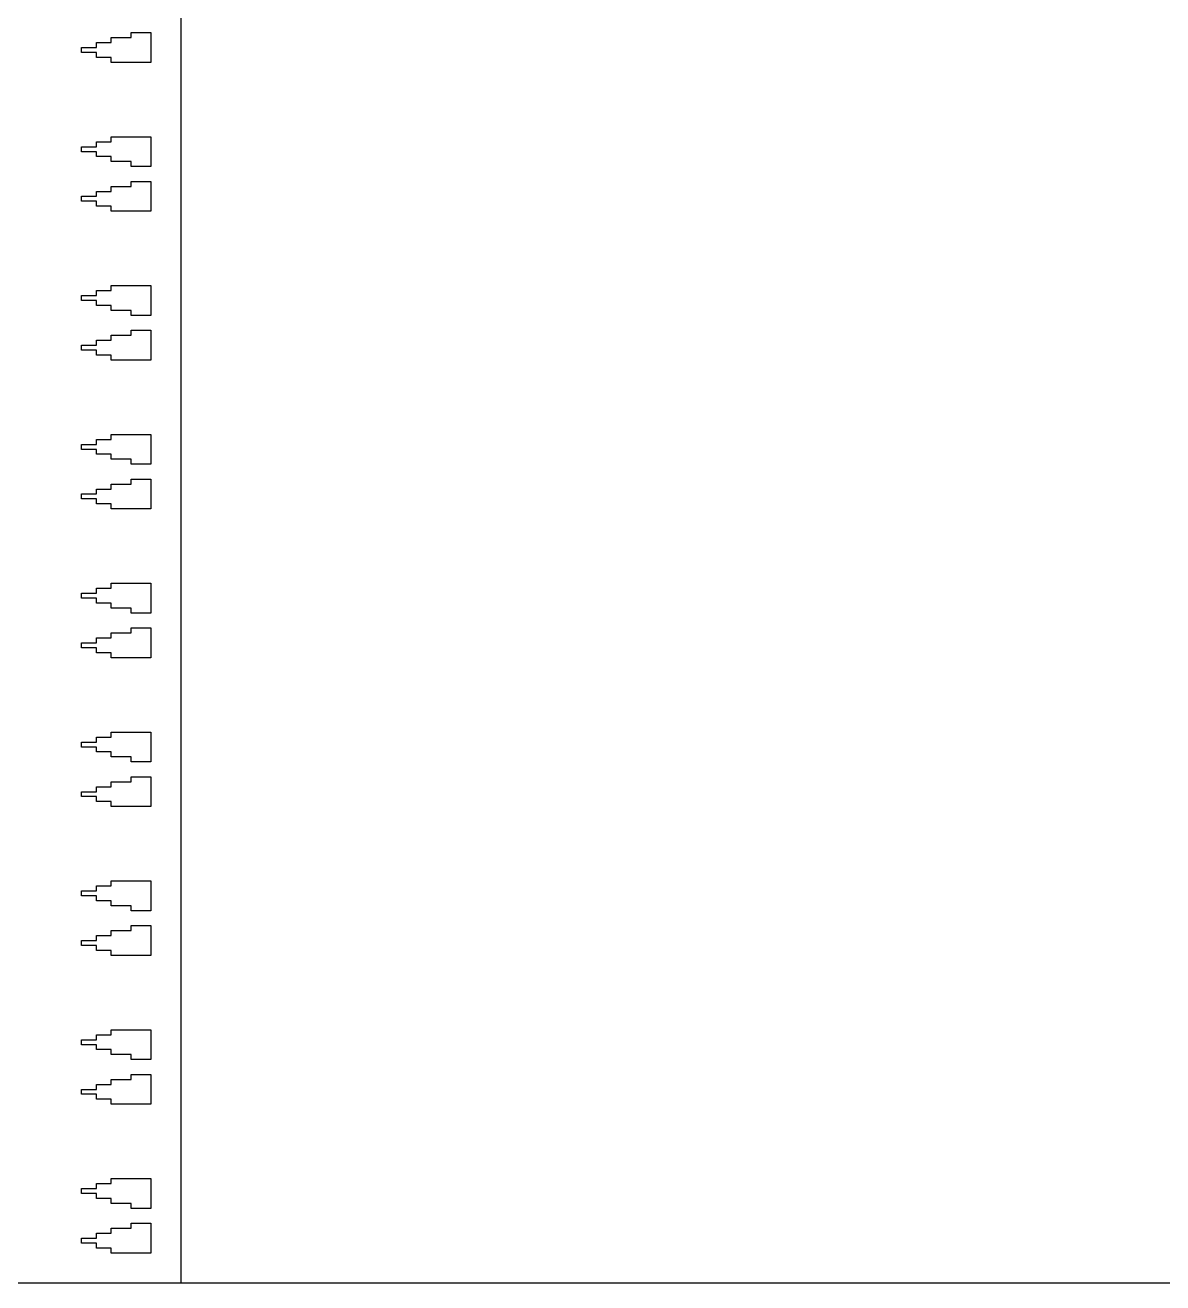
# Model space of a CAD drawing. Extents: x -38350 to 38650, y -35000 to 36000.
# Drawn here: x 1228.7 to 1457.9, y 35000 to 35253.5 of the extents above; entities that cross this region are included whole.
import ezdxf

# ---------------------------------------------------------------- set-up
doc = ezdxf.new("R2010")
doc.units = 0
doc.header["$MEASUREMENT"] = 0
doc.layers.add('Layer1', color=10, linetype='Continuous')

msp = doc.modelspace()

# ---------------------------------------------------------------- linework, layer by layer
for p, q in [((1250, 35251), (1250, 35252)), ((1250, 35252), (1254, 35252)), ((1254, 35252), (1254, 35246)), ((1243, 35249), (1243, 35250)), ((1243, 35250), (1246, 35250)), ((1246, 35250), (1246, 35251)), ((1246, 35251), (1250, 35251)), ((1240, 35248), (1240, 35249)), ((1240, 35249), (1243, 35249)), ((1243, 35248), (1240, 35248)), ((1243, 35247), (1243, 35248)), ((1246, 35247), (1243, 35247)), ((1246, 35246), (1246, 35247)), ((1254, 35246), (1246, 35246)), ((1240, 35228), (1240, 35229)), ((1240, 35229), (1243, 35229)), ((1243, 35229), (1243, 35230)), ((1243, 35230), (1246, 35230)), ((1246, 35230), (1246, 35231)), ((1246, 35231), (1254, 35231)), ((1254, 35231), (1254, 35225)), ((1243, 35228), (1240, 35228)), ((1243, 35227), (1243, 35228)), ((1246, 35227), (1243, 35227)), ((1246, 35226), (1246, 35227)), ((1250, 35226), (1246, 35226)), ((1250, 35225), (1250, 35226)), ((1254, 35225), (1250, 35225)), ((1250, 35221), (1250, 35222)), ((1250, 35222), (1254, 35222)), ((1254, 35222), (1254, 35216)), ((1240, 35218), (1240, 35219)), ((1240, 35219), (1243, 35219)), ((1243, 35219), (1243, 35220)), ((1243, 35220), (1246, 35220)), ((1246, 35220), (1246, 35221)), ((1246, 35221), (1250, 35221)), ((1243, 35218), (1240, 35218)), ((1243, 35217), (1243, 35218)), ((1246, 35217), (1243, 35217)), ((1246, 35216), (1246, 35217)), ((1254, 35216), (1246, 35216)), ((1240, 35198), (1240, 35199)), ((1240, 35199), (1243, 35199)), ((1243, 35199), (1243, 35200)), ((1243, 35200), (1246, 35200)), ((1246, 35200), (1246, 35201)), ((1246, 35201), (1254, 35201)), ((1254, 35201), (1254, 35195)), ((1243, 35198), (1240, 35198)), ((1243, 35197), (1243, 35198)), ((1246, 35197), (1243, 35197)), ((1246, 35196), (1246, 35197)), ((1250, 35196), (1246, 35196)), ((1250, 35195), (1250, 35196)), ((1254, 35195), (1250, 35195)), ((1246, 35190), (1246, 35191)), ((1246, 35191), (1250, 35191)), ((1250, 35191), (1250, 35192)), ((1250, 35192), (1254, 35192)), ((1254, 35192), (1254, 35186)), ((1240, 35188), (1240, 35189)), ((1240, 35189), (1243, 35189)), ((1243, 35189), (1243, 35190)), ((1243, 35190), (1246, 35190)), ((1243, 35188), (1240, 35188)), ((1243, 35187), (1243, 35188)), ((1246, 35187), (1243, 35187)), ((1246, 35186), (1246, 35187)), ((1254, 35186), (1246, 35186)), ((1246, 35170), (1246, 35171)), ((1246, 35171), (1254, 35171)), ((1254, 35171), (1254, 35165)), ((1240, 35168), (1240, 35169)), ((1240, 35169), (1243, 35169)), ((1243, 35169), (1243, 35170)), ((1243, 35170), (1246, 35170)), ((1243, 35168), (1240, 35168)), ((1243, 35167), (1243, 35168)), ((1246, 35167), (1243, 35167)), ((1246, 35166), (1246, 35167)), ((1250, 35166), (1246, 35166)), ((1250, 35165), (1250, 35166)), ((1254, 35165), (1250, 35165)), ((1246, 35160), (1246, 35161)), ((1246, 35161), (1250, 35161)), ((1250, 35161), (1250, 35162)), ((1250, 35162), (1254, 35162)), ((1254, 35162), (1254, 35156)), ((1240, 35158), (1240, 35159)), ((1240, 35159), (1243, 35159)), ((1243, 35158), (1240, 35158)), ((1243, 35159), (1243, 35160)), ((1243, 35160), (1246, 35160)), ((1243, 35157), (1243, 35158)), ((1246, 35157), (1243, 35157)), ((1246, 35156), (1246, 35157)), ((1254, 35156), (1246, 35156)), ((1246, 35140), (1246, 35141)), ((1246, 35141), (1254, 35141)), ((1254, 35141), (1254, 35135)), ((1240, 35138), (1240, 35139)), ((1240, 35139), (1243, 35139)), ((1243, 35138), (1240, 35138)), ((1243, 35139), (1243, 35140)), ((1243, 35140), (1246, 35140)), ((1243, 35137), (1243, 35138)), ((1246, 35137), (1243, 35137)), ((1246, 35136), (1246, 35137)), ((1250, 35136), (1246, 35136)), ((1250, 35135), (1250, 35136)), ((1254, 35135), (1250, 35135)), ((1246, 35130), (1246, 35131)), ((1246, 35131), (1250, 35131)), ((1250, 35131), (1250, 35132)), ((1250, 35132), (1254, 35132)), ((1254, 35132), (1254, 35126)), ((1240, 35128), (1240, 35129)), ((1240, 35129), (1243, 35129)), ((1243, 35128), (1240, 35128)), ((1243, 35129), (1243, 35130)), ((1243, 35130), (1246, 35130)), ((1243, 35127), (1243, 35128)), ((1246, 35127), (1243, 35127)), ((1246, 35126), (1246, 35127)), ((1254, 35126), (1246, 35126)), ((1243, 35109), (1243, 35110)), ((1243, 35110), (1246, 35110)), ((1246, 35110), (1246, 35111)), ((1246, 35111), (1254, 35111)), ((1254, 35111), (1254, 35105)), ((1240, 35108), (1240, 35109)), ((1240, 35109), (1243, 35109)), ((1243, 35108), (1240, 35108)), ((1243, 35107), (1243, 35108)), ((1246, 35107), (1243, 35107)), ((1246, 35106), (1246, 35107)), ((1250, 35106), (1246, 35106)), ((1250, 35105), (1250, 35106)), ((1254, 35105), (1250, 35105)), ((1243, 35099), (1243, 35100)), ((1243, 35100), (1246, 35100)), ((1246, 35100), (1246, 35101)), ((1246, 35101), (1250, 35101)), ((1250, 35101), (1250, 35102)), ((1250, 35102), (1254, 35102)), ((1254, 35102), (1254, 35096)), ((1240, 35098), (1240, 35099)), ((1240, 35099), (1243, 35099)), ((1243, 35098), (1240, 35098)), ((1243, 35097), (1243, 35098)), ((1246, 35097), (1243, 35097)), ((1246, 35096), (1246, 35097)), ((1254, 35096), (1246, 35096)), ((1243, 35079), (1243, 35080)), ((1243, 35080), (1246, 35080)), ((1246, 35080), (1246, 35081)), ((1246, 35081), (1254, 35081)), ((1254, 35081), (1254, 35075)), ((1240, 35078), (1240, 35079)), ((1240, 35079), (1243, 35079)), ((1243, 35078), (1240, 35078)), ((1243, 35077), (1243, 35078)), ((1246, 35077), (1243, 35077)), ((1246, 35076), (1246, 35077)), ((1250, 35076), (1246, 35076)), ((1250, 35075), (1250, 35076)), ((1254, 35075), (1250, 35075)), ((1250, 35071), (1250, 35072)), ((1250, 35072), (1254, 35072)), ((1254, 35072), (1254, 35066)), ((1243, 35069), (1243, 35070)), ((1243, 35070), (1246, 35070)), ((1246, 35070), (1246, 35071)), ((1246, 35071), (1250, 35071)), ((1240, 35068), (1240, 35069)), ((1240, 35069), (1243, 35069)), ((1243, 35068), (1240, 35068)), ((1243, 35067), (1243, 35068)), ((1246, 35067), (1243, 35067)), ((1246, 35066), (1246, 35067)), ((1254, 35066), (1246, 35066)), ((1240, 35048), (1240, 35049)), ((1240, 35049), (1243, 35049)), ((1243, 35049), (1243, 35050)), ((1243, 35050), (1246, 35050)), ((1246, 35050), (1246, 35051)), ((1246, 35051), (1254, 35051)), ((1254, 35051), (1254, 35045)), ((1243, 35048), (1240, 35048)), ((1243, 35047), (1243, 35048)), ((1246, 35047), (1243, 35047)), ((1246, 35046), (1246, 35047)), ((1250, 35046), (1246, 35046)), ((1250, 35045), (1250, 35046)), ((1254, 35045), (1250, 35045)), ((1250, 35041), (1250, 35042)), ((1250, 35042), (1254, 35042)), ((1254, 35042), (1254, 35036)), ((1240, 35038), (1240, 35039)), ((1240, 35039), (1243, 35039)), ((1243, 35039), (1243, 35040)), ((1243, 35040), (1246, 35040)), ((1246, 35040), (1246, 35041)), ((1246, 35041), (1250, 35041)), ((1243, 35038), (1240, 35038)), ((1243, 35037), (1243, 35038)), ((1246, 35037), (1243, 35037)), ((1246, 35036), (1246, 35037)), ((1254, 35036), (1246, 35036)), ((1240, 35018), (1240, 35019)), ((1240, 35019), (1243, 35019)), ((1243, 35019), (1243, 35020)), ((1243, 35020), (1246, 35020)), ((1246, 35020), (1246, 35021)), ((1246, 35021), (1254, 35021)), ((1254, 35021), (1254, 35015)), ((1243, 35018), (1240, 35018)), ((1243, 35017), (1243, 35018)), ((1246, 35017), (1243, 35017)), ((1246, 35016), (1246, 35017)), ((1250, 35016), (1246, 35016)), ((1250, 35015), (1250, 35016)), ((1254, 35015), (1250, 35015)), ((1246, 35010), (1246, 35011)), ((1246, 35011), (1250, 35011)), ((1250, 35011), (1250, 35012)), ((1250, 35012), (1254, 35012)), ((1254, 35012), (1254, 35006)), ((1240, 35008), (1240, 35009)), ((1240, 35009), (1243, 35009)), ((1243, 35009), (1243, 35010)), ((1243, 35010), (1246, 35010)), ((1243, 35008), (1240, 35008)), ((1243, 35007), (1243, 35008)), ((1246, 35007), (1243, 35007)), ((1246, 35006), (1246, 35007)), ((1254, 35006), (1246, 35006)), ((-7500, 35000), (7500, 35000))]:
    msp.add_line(p, q)
at = {"layer": 'Layer1'}
for p, q in [((1260, 36000), (1260, 35000)), ((1260, 35000), (7500, 35000))]:
    msp.add_line(p, q, dxfattribs=at)

doc.saveas('drawing.dxf')
